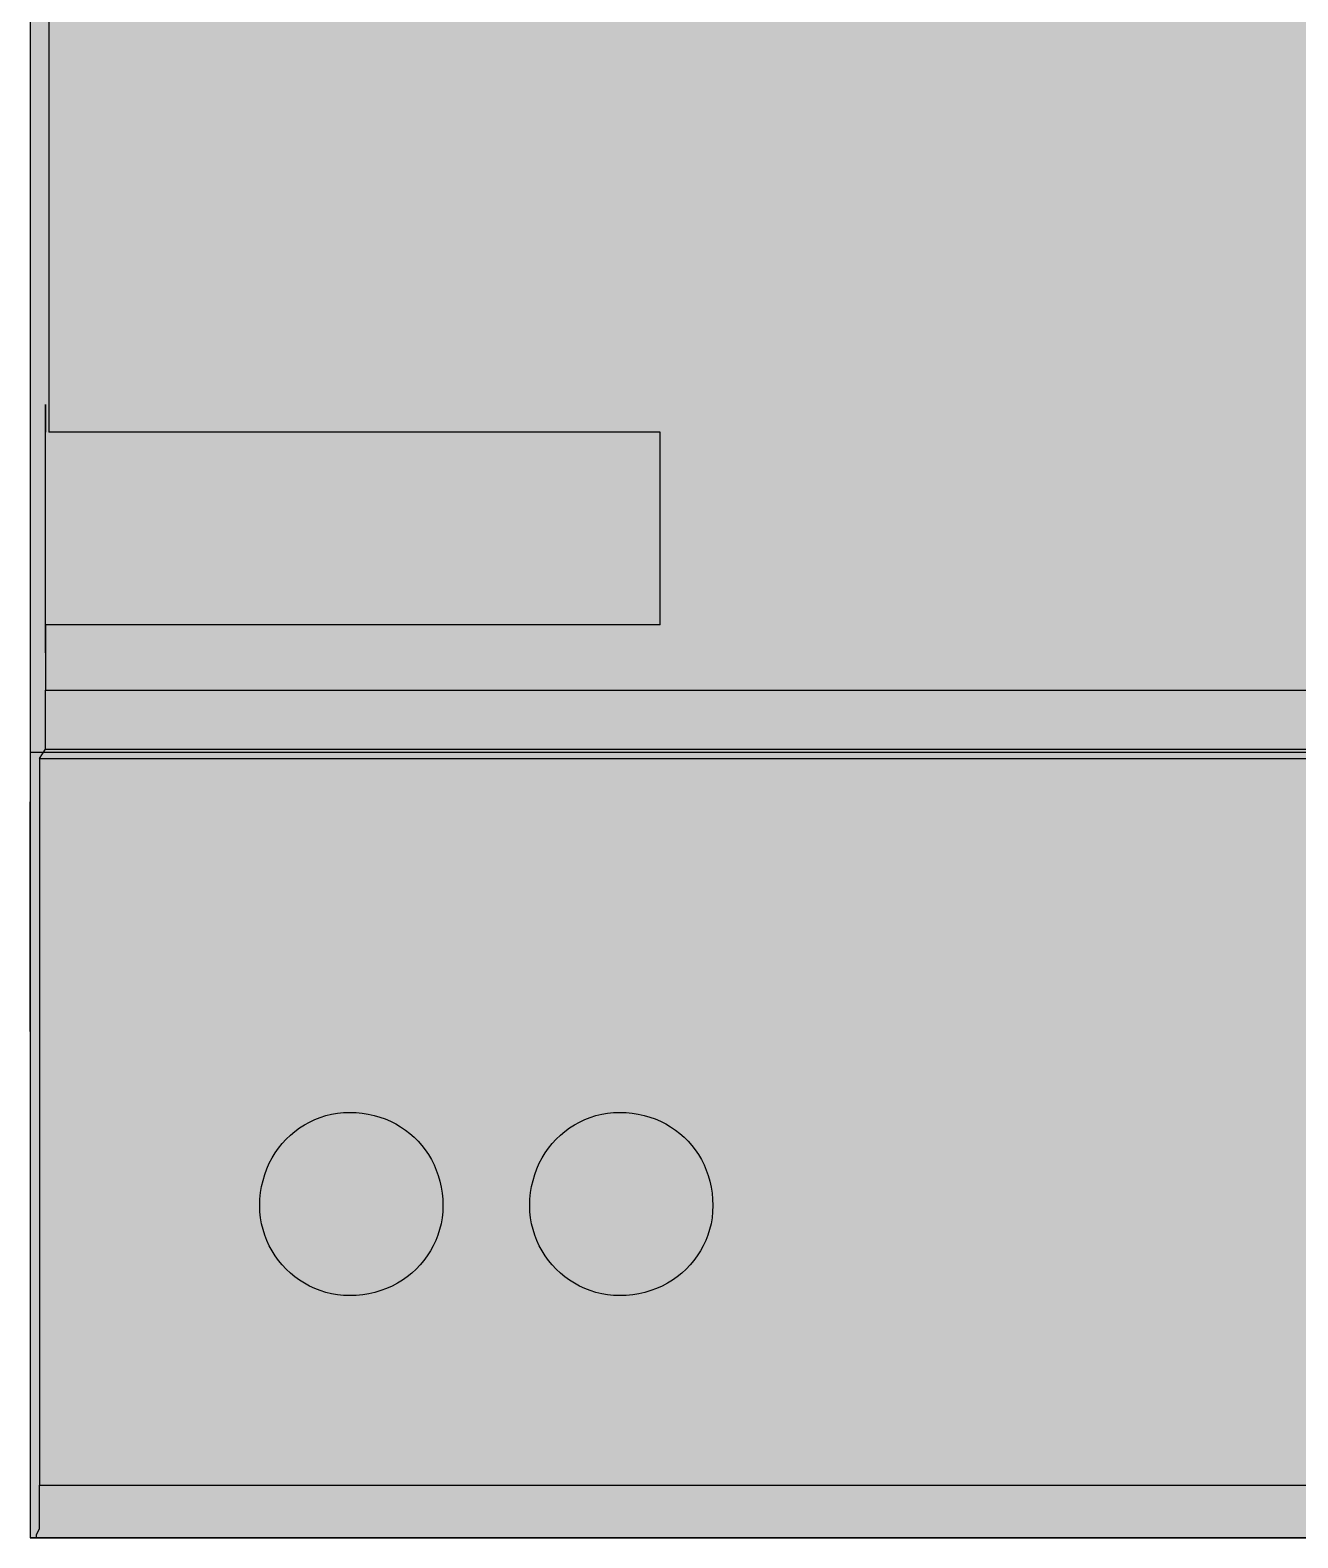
# Model space of a CAD drawing. Header units: millimetres. Extents: x 0 to 966, y -664 to 90.
# Drawn here: x 250 to 286, y -130 to -87.2 of the extents above; entities that cross this region are included whole.
import ezdxf

# ---------------------------------------------------------------- set-up
doc = ezdxf.new("R2010")
doc.units = ezdxf.units.MM
for name, color, linetype in [('HDL_BODY', 7, 'Continuous'), ('HDL_COLOUR', 7, 'Continuous'), ('HDL_DETAIL', 7, 'Continuous'), ('HDL_PRINT', 7, 'Continuous')]:
    doc.layers.add(name, color=color, linetype=linetype)

# ---------------------------------------------------------------- blocks, each defined once
blk = doc.blocks.new('M_R4.16.1_FRONT')
at = {"layer": 'HDL_BODY', "true_color": 0x202126}
blk.add_hatch(color=250, dxfattribs=at).paths.add_polyline_path([(0, 0), (72, 0), (72, 90), (0, 90)])
at = {"layer": 'HDL_BODY', "true_color": 0x2a2a30}
blk.add_hatch(color=250, dxfattribs=at).paths.add_polyline_path([(0.4, 20.52), (71.6, 20.52), (71.6, 68.31), (0.4, 68.31)])
at = {"layer": 'HDL_BODY', "true_color": 0x23242a}
blk.add_hatch(color=250, dxfattribs=at).paths.add_polyline_path([(0.4, 0.5), (71.6, 0.5), (71.6, 19.8), (0.4, 19.8)])
at = {"layer": 'HDL_COLOUR', "true_color": 0x757a83}
blk.add_hatch(color=8, dxfattribs=at).paths.add_polyline_path([(0.44, 25.916), (17.89, 25.916), (17.89, 31.382), (0.44, 31.382)])
at = {"layer": 'HDL_COLOUR', "true_color": 0x18191d}
for points in [[(11.721, 9.432), (11.715, 9.257), (11.697, 9.086), (11.669, 8.917), (11.629, 8.753), (11.579, 8.593), (11.518, 8.438), (11.448, 8.288), (11.368, 8.143), (11.279, 8.004), (11.182, 7.871), (11.075, 7.745), (10.961, 7.625), (10.838, 7.513), (10.709, 7.409), (10.572, 7.313), (10.428, 7.225), (10.278, 7.147), (10.122, 7.077), (9.96, 7.017), (9.793, 6.968), (9.621, 6.928), (9.444, 6.899), (9.262, 6.882), (9.077, 6.876), (8.902, 6.882), (8.73, 6.899), (8.562, 6.928), (8.398, 6.968), (8.238, 7.017), (8.083, 7.077), (7.932, 7.147), (7.788, 7.225), (7.649, 7.313), (7.516, 7.409), (7.39, 7.513), (7.27, 7.625), (7.158, 7.745), (7.054, 7.871), (6.958, 8.004), (6.87, 8.143), (6.792, 8.288), (6.722, 8.438), (6.662, 8.593), (6.613, 8.753), (6.573, 8.917), (6.545, 9.086), (6.527, 9.257), (6.521, 9.432), (6.527, 9.618), (6.545, 9.799), (6.573, 9.976), (6.613, 10.148), (6.662, 10.316), (6.722, 10.478), (6.792, 10.634), (6.87, 10.784), (6.958, 10.927), (7.054, 11.064), (7.158, 11.194), (7.27, 11.316), (7.39, 11.431), (7.516, 11.537), (7.649, 11.635), (7.788, 11.724), (7.932, 11.804), (8.083, 11.874), (8.238, 11.935), (8.398, 11.985), (8.562, 12.025), (8.73, 12.053), (8.902, 12.071), (9.077, 12.077), (9.255, 12.071), (9.429, 12.055), (9.6, 12.029), (9.766, 11.992), (9.927, 11.946), (10.084, 11.89), (10.235, 11.825), (10.381, 11.751), (10.521, 11.668), (10.655, 11.577), (10.782, 11.479), (10.903, 11.372), (11.017, 11.259), (11.123, 11.138), (11.222, 11.01), (11.312, 10.877), (11.395, 10.736), (11.469, 10.591), (11.534, 10.439), (11.59, 10.283), (11.636, 10.121), (11.673, 9.955), (11.699, 9.785), (11.715, 9.61), (11.721, 9.432)], [(19.388, 9.432), (19.382, 9.257), (19.364, 9.086), (19.336, 8.917), (19.296, 8.753), (19.246, 8.593), (19.185, 8.438), (19.115, 8.288), (19.035, 8.143), (18.946, 8.004), (18.849, 7.871), (18.742, 7.745), (18.628, 7.625), (18.506, 7.513), (18.376, 7.409), (18.239, 7.313), (18.095, 7.225), (17.945, 7.147), (17.789, 7.077), (17.627, 7.017), (17.46, 6.968), (17.288, 6.928), (17.111, 6.899), (16.93, 6.882), (16.744, 6.876), (16.569, 6.882), (16.398, 6.899), (16.23, 6.928), (16.065, 6.968), (15.905, 7.017), (15.75, 7.077), (15.6, 7.147), (15.455, 7.225), (15.316, 7.313), (15.183, 7.409), (15.057, 7.513), (14.938, 7.625), (14.826, 7.745), (14.721, 7.871), (14.625, 8.004), (14.538, 8.143), (14.459, 8.288), (14.389, 8.438), (14.33, 8.593), (14.28, 8.753), (14.24, 8.917), (14.212, 9.086), (14.194, 9.257), (14.188, 9.432), (14.194, 9.618), (14.212, 9.799), (14.24, 9.976), (14.28, 10.148), (14.33, 10.316), (14.389, 10.478), (14.459, 10.634), (14.538, 10.784), (14.625, 10.927), (14.721, 11.064), (14.826, 11.194), (14.938, 11.316), (15.057, 11.431), (15.183, 11.537), (15.316, 11.635), (15.455, 11.724), (15.6, 11.804), (15.75, 11.874), (15.905, 11.935), (16.065, 11.985), (16.23, 12.025), (16.398, 12.053), (16.569, 12.071), (16.744, 12.077), (16.922, 12.071), (17.097, 12.055), (17.267, 12.029), (17.433, 11.992), (17.594, 11.946), (17.751, 11.89), (17.902, 11.825), (18.048, 11.751), (18.188, 11.668), (18.322, 11.577), (18.449, 11.479), (18.57, 11.372), (18.684, 11.259), (18.79, 11.138), (18.889, 11.01), (18.979, 10.877), (19.062, 10.736), (19.136, 10.591), (19.201, 10.439), (19.257, 10.283), (19.303, 10.121), (19.34, 9.955), (19.366, 9.785), (19.382, 9.61), (19.388, 9.432)]]:
    blk.add_hatch(color=250, dxfattribs=at).paths.add_polyline_path(points)
at = {"layer": 'HDL_PRINT', "true_color": 0xdee1e9}
for points in [[(9.958, 40.108), (11.192, 42.312), (12.426, 40.108), (9.958, 40.108)], [(26.438, 40.108), (27.672, 42.312), (28.906, 40.108), (26.438, 40.108)]]:
    blk.add_hatch(color=254, dxfattribs=at).paths.add_polyline_path(points)
h = blk.add_hatch(color=254, dxfattribs=at)
h.paths.add_polyline_path([(9.782, 36.053), (10.928, 39.048), (11.368, 39.048), (12.602, 36.053), (12.161, 36.053), (11.809, 36.933), (10.575, 36.933), (10.223, 36.053), (9.782, 36.053)])
h.paths.add_polyline_path([(10.663, 37.287), (11.721, 37.287), (11.368, 38.082), (11.342, 38.158), (11.316, 38.229), (11.291, 38.297), (11.268, 38.361), (11.247, 38.422), (11.229, 38.48), (11.213, 38.536), (11.202, 38.591), (11.195, 38.645), (11.192, 38.697), (11.166, 38.639), (11.144, 38.58), (11.127, 38.521), (11.111, 38.462), (11.097, 38.403), (11.081, 38.344), (11.063, 38.285), (11.042, 38.226), (11.016, 38.168), (10.663, 37.287)])
h = blk.add_hatch(color=254, dxfattribs=at)
h.paths.add_polyline_path([(26.526, 36.053), (26.526, 39.048), (27.672, 39.048), (27.757, 39.048), (27.835, 39.047), (27.907, 39.045), (27.972, 39.041), (28.031, 39.034), (28.083, 39.023), (28.129, 39.008), (28.168, 38.988), (28.201, 38.962), (28.263, 38.929), (28.318, 38.896), (28.367, 38.863), (28.41, 38.83), (28.45, 38.797), (28.486, 38.764), (28.52, 38.731), (28.553, 38.697), (28.586, 38.635), (28.618, 38.579), (28.648, 38.527), (28.675, 38.477), (28.697, 38.427), (28.714, 38.375), (28.726, 38.319), (28.73, 38.257), (28.726, 38.22), (28.714, 38.177), (28.697, 38.129), (28.675, 38.08), (28.648, 38.031), (28.618, 37.983), (28.586, 37.94), (28.553, 37.903), (28.546, 37.871), (28.524, 37.838), (28.493, 37.805), (28.454, 37.772), (28.411, 37.739), (28.367, 37.705), (28.326, 37.672), (28.289, 37.638), (28.345, 37.609), (28.395, 37.58), (28.442, 37.551), (28.487, 37.522), (28.531, 37.493), (28.576, 37.464), (28.623, 37.434), (28.674, 37.405), (28.73, 37.377), (28.759, 37.314), (28.781, 37.257), (28.796, 37.205), (28.807, 37.155), (28.813, 37.105), (28.816, 37.053), (28.817, 36.996), (28.818, 36.933), (28.817, 36.868), (28.816, 36.803), (28.813, 36.74), (28.807, 36.681), (28.796, 36.625), (28.781, 36.575), (28.759, 36.53), (28.73, 36.493), (28.724, 36.456), (28.71, 36.418), (28.688, 36.381), (28.66, 36.343), (28.627, 36.305), (28.591, 36.266), (28.553, 36.228), (28.516, 36.199), (28.473, 36.177), (28.426, 36.158), (28.377, 36.142), (28.328, 36.125), (28.281, 36.106), (28.238, 36.082), (28.201, 36.053), (28.145, 36.053), (28.093, 36.053), (28.044, 36.053), (27.995, 36.053), (27.943, 36.053), (27.887, 36.053), (27.825, 36.053), (27.754, 36.053), (27.672, 36.053), (26.526, 36.053)])
h.paths.add_polyline_path([(26.967, 37.728), (27.584, 37.728), (27.65, 37.731), (27.715, 37.741), (27.778, 37.756), (27.837, 37.772), (27.893, 37.789), (27.943, 37.803), (27.987, 37.813), (28.024, 37.817), (28.062, 37.822), (28.098, 37.836), (28.131, 37.858), (28.159, 37.886), (28.181, 37.918), (28.196, 37.954), (28.201, 37.992), (28.233, 37.998), (28.257, 38.014), (28.272, 38.041), (28.282, 38.079), (28.287, 38.128), (28.289, 38.187), (28.289, 38.257), (28.289, 38.294), (28.287, 38.332), (28.282, 38.369), (28.272, 38.407), (28.257, 38.445), (28.233, 38.484), (28.201, 38.522), (28.194, 38.528), (28.175, 38.544), (28.146, 38.565), (28.109, 38.586), (28.068, 38.602), (28.024, 38.608), (27.987, 38.638), (27.943, 38.66), (27.893, 38.676), (27.837, 38.686), (27.778, 38.693), (27.715, 38.696), (27.65, 38.697), (27.584, 38.697), (26.967, 38.697), (26.967, 37.728)])
h.paths.add_polyline_path([(26.967, 36.407), (27.672, 36.407), (27.753, 36.407), (27.819, 36.407), (27.87, 36.407), (27.907, 36.407), (27.929, 36.407), (27.936, 36.407), (28.002, 36.407), (28.051, 36.409), (28.087, 36.413), (28.115, 36.423), (28.141, 36.438), (28.168, 36.461), (28.201, 36.493), (28.234, 36.498), (28.259, 36.513), (28.279, 36.535), (28.298, 36.563), (28.319, 36.596), (28.344, 36.632), (28.377, 36.668), (28.382, 36.674), (28.395, 36.69), (28.412, 36.717), (28.431, 36.755), (28.448, 36.804), (28.46, 36.863), (28.465, 36.933), (28.46, 36.971), (28.448, 37.01), (28.431, 37.048), (28.412, 37.086), (28.395, 37.123), (28.382, 37.161), (28.377, 37.198), (28.339, 37.231), (28.302, 37.257), (28.264, 37.278), (28.226, 37.297), (28.188, 37.318), (28.15, 37.343), (28.113, 37.377), (28.076, 37.377), (28.031, 37.377), (27.981, 37.377), (27.925, 37.377), (27.866, 37.377), (27.803, 37.377), (27.738, 37.377), (27.672, 37.377), (26.967, 37.377), (26.967, 36.407)])
at = {"layer": 'HDL_DETAIL', "color": 251, "true_color": 0x52555c}
for points in [[(0, 0), (72, 0), (72, 89.999), (0, 89.999), (0, 0)], [(0, 22.302), (72, 22.302), (72, 67.697), (0, 67.697), (0, 22.302)], [(0.44, 32.173), (0.44, 32.173)], [(0.44, 32.173), (0.44, 32.173)], [(0.44, 32.173), (0.44, 32.173)], [(0.44, 32.173), (0.44, 32.173)], [(0.44, 32.173), (0.44, 32.173)], [(0.44, 32.173), (0.44, 32.173)], [(0.44, 32.173), (0.44, 32.173)], [(0.44, 32.173), (0.44, 32.173)], [(0.44, 32.173), (0.44, 32.173)], [(0.44, 32.173), (0.44, 32.173)], [(0.44, 32.173), (0.44, 32.173)], [(0.44, 32.173), (0.44, 32.173)], [(0.44, 32.173), (0.44, 32.173)], [(0.44, 32.173), (0.44, 32.173)], [(0.44, 32.173), (0.44, 32.173)], [(0.44, 32.173), (0.44, 32.173)], [(0.44, 32.173), (0.44, 32.173)], [(0.44, 32.173), (0.44, 32.173)], [(0.44, 32.173), (0.44, 32.173)], [(0.44, 32.173), (0.44, 32.173)], [(0.44, 32.173), (0.44, 32.173)], [(0.44, 32.173), (0.44, 32.173)], [(0.44, 32.173), (0.44, 32.173)], [(0.529, 31.382), (0.529, 31.382)], [(17.89, 31.382), (17.89, 31.382)], [(17.89, 31.382), (17.89, 31.382)], [(0.44, 25.916), (0.44, 25.916)], [(17.89, 25.916), (17.89, 25.916)], [(17.89, 25.916), (17.89, 25.916)], [(0, 25.034), (0, 25.034)], [(0, 25.034), (0, 25.034)], [(0, 25.034), (0, 25.034)], [(0, 25.034), (0, 25.034)], [(0, 25.034), (0, 25.034)], [(0, 25.034), (0, 25.034)], [(0, 25.034), (0, 25.034)], [(0, 25.034), (0, 25.034)], [(0, 25.034), (0, 25.034)], [(0, 25.034), (0, 25.034)], [(0, 25.034), (0, 25.034)], [(0, 25.034), (0, 25.034)], [(0, 25.034), (0, 25.034)], [(0, 25.034), (0, 25.034)], [(0, 25.034), (0, 25.034)], [(0, 25.034), (0, 25.034)], [(0, 25.034), (0, 25.034)], [(0, 25.034), (0, 25.034)], [(0, 25.034), (0, 25.034)], [(0, 25.034), (0, 25.034)], [(0, 25.034), (0, 25.034)], [(0, 25.034), (0, 25.034)], [(0, 25.034), (0, 25.034)], [(0, 25.034), (0, 25.034)], [(0.44, 25.123), (0.44, 25.123)], [(0.44, 25.123), (0.44, 25.123)], [(0.44, 25.123), (0.44, 25.123)], [(0.44, 25.123), (0.44, 25.123)], [(0.44, 25.123), (0.44, 25.123)], [(0.44, 25.123), (0.44, 25.123)], [(0.44, 25.123), (0.44, 25.123)], [(0.44, 25.123), (0.44, 25.123)], [(0.44, 25.123), (0.44, 25.123)], [(0.44, 25.123), (0.44, 25.123)], [(0.44, 25.123), (0.44, 25.123)], [(0.44, 25.123), (0.44, 25.123)], [(0.44, 25.123), (0.44, 25.123)], [(0.44, 25.123), (0.44, 25.123)], [(0.44, 25.123), (0.44, 25.123)], [(0.44, 25.123), (0.44, 25.123)], [(0.44, 25.123), (0.44, 25.123)], [(0.44, 25.123), (0.44, 25.123)], [(0.44, 25.123), (0.44, 25.123)], [(0.44, 25.123), (0.44, 25.123)], [(0.44, 25.123), (0.44, 25.123)], [(0.44, 25.123), (0.44, 25.123)], [(0.44, 25.123), (0.44, 25.123)], [(0.44, 24.065), (0.44, 24.065)], [(0, 23.183), (0, 23.183)], [(0.44, 22.39), (0.44, 22.39)], [(0.44, 22.39), (0.44, 22.39)], [(0.264, 22.126), (0.264, 22.126)], [(0.264, 22.126), (0.264, 22.126)], [(0.264, 22.126), (0.264, 22.126)], [(0, 20.892), (0, 20.892)], [(0, 20.892), (0, 20.892)], [(0, 20.892), (0, 20.892)], [(0, 20.892), (0, 20.892)], [(0, 20.892), (0, 20.892)], [(0, 20.892), (0, 20.892)], [(0, 20.892), (0, 20.892)], [(0, 20.892), (0, 20.892)], [(0, 20.892), (0, 20.892)], [(0, 20.892), (0, 20.892)], [(0, 20.892), (0, 20.892)], [(0, 20.892), (0, 20.892)], [(0, 20.892), (0, 20.892)], [(0, 20.892), (0, 20.892)], [(0, 20.892), (0, 20.892)], [(0, 20.892), (0, 20.892)], [(0, 20.892), (0, 20.892)], [(0, 20.892), (0, 20.892)], [(0, 20.892), (0, 20.892)], [(0, 20.892), (0, 20.892)], [(0, 20.892), (0, 20.892)], [(0, 20.892), (0, 20.892)], [(0, 20.892), (0, 20.892)], [(0, 20.892), (0, 20.892)], [(0, 20.892), (0, 20.892)], [(0, 20.627), (0, 20.627)], [(0, 20.627), (0, 20.627)], [(0, 20.627), (0, 20.627)], [(0, 20.627), (0, 20.627)], [(0, 20.627), (0, 20.627)], [(0, 20.627), (0, 20.627)], [(0, 20.627), (0, 20.627)], [(0, 20.627), (0, 20.627)], [(0, 20.627), (0, 20.627)], [(0, 20.627), (0, 20.627)], [(0, 20.627), (0, 20.627)], [(0, 20.627), (0, 20.627)], [(0, 20.627), (0, 20.627)], [(0, 20.627), (0, 20.627)], [(0, 20.627), (0, 20.627)], [(0, 20.627), (0, 20.627)], [(0, 20.627), (0, 20.627)], [(0, 20.627), (0, 20.627)], [(0, 20.627), (0, 20.627)], [(0, 20.627), (0, 20.627)], [(0, 20.627), (0, 20.627)], [(0, 20.627), (0, 20.627)], [(0, 20.627), (0, 20.627)], [(0, 20.627), (0, 20.627)], [(0, 20.627), (0, 20.627)], [(0, 14.633), (0, 14.633)], [(0, 14.633), (0, 14.633)], [(0, 14.633), (0, 14.633)], [(0, 14.633), (0, 14.633)], [(0, 14.633), (0, 14.633)], [(0, 14.633), (0, 14.633)], [(0, 14.633), (0, 14.633)], [(0, 14.633), (0, 14.633)], [(0, 14.633), (0, 14.633)], [(0, 14.633), (0, 14.633)], [(0, 14.633), (0, 14.633)], [(0, 14.633), (0, 14.633)], [(0, 14.633), (0, 14.633)], [(0, 14.633), (0, 14.633)], [(0, 14.633), (0, 14.633)], [(0, 14.633), (0, 14.633)], [(0, 14.633), (0, 14.633)], [(0, 14.633), (0, 14.633)], [(0, 14.633), (0, 14.633)], [(0, 14.633), (0, 14.633)], [(0, 14.633), (0, 14.633)], [(0, 14.633), (0, 14.633)], [(0, 14.633), (0, 14.633)], [(0, 14.633), (0, 14.633)], [(0, 14.633), (0, 14.633)], [(0, 14.369), (0, 14.369)], [(0, 14.369), (0, 14.369)], [(0, 14.369), (0, 14.369)], [(0, 14.369), (0, 14.369)], [(0, 14.369), (0, 14.369)], [(0, 14.369), (0, 14.369)], [(0, 14.369), (0, 14.369)], [(0, 14.369), (0, 14.369)], [(0, 14.369), (0, 14.369)], [(0, 14.369), (0, 14.369)], [(0, 14.369), (0, 14.369)], [(0, 14.369), (0, 14.369)], [(0, 14.369), (0, 14.369)], [(0, 14.369), (0, 14.369)], [(0, 14.369), (0, 14.369)], [(0, 14.369), (0, 14.369)], [(0, 14.369), (0, 14.369)], [(0, 14.369), (0, 14.369)], [(0, 14.369), (0, 14.369)], [(0, 14.369), (0, 14.369)], [(0, 14.369), (0, 14.369)], [(0, 14.369), (0, 14.369)], [(0, 14.369), (0, 14.369)], [(0, 14.369), (0, 14.369)], [(0, 14.369), (0, 14.369)], [(0, 12.165), (0, 12.165)], [(11.721, 9.432), (11.715, 9.257), (11.697, 9.086), (11.669, 8.917), (11.629, 8.753), (11.579, 8.593), (11.518, 8.438), (11.448, 8.288), (11.368, 8.143), (11.279, 8.004), (11.182, 7.871), (11.075, 7.745), (10.961, 7.625), (10.838, 7.513), (10.709, 7.409), (10.572, 7.313), (10.428, 7.225), (10.278, 7.147), (10.122, 7.077), (9.96, 7.017), (9.793, 6.968), (9.621, 6.928), (9.444, 6.899), (9.262, 6.882), (9.077, 6.876), (8.902, 6.882), (8.73, 6.899), (8.562, 6.928), (8.398, 6.968), (8.238, 7.017), (8.083, 7.077), (7.932, 7.147), (7.788, 7.225), (7.649, 7.313), (7.516, 7.409), (7.39, 7.513), (7.27, 7.625), (7.158, 7.745), (7.054, 7.871), (6.958, 8.004), (6.87, 8.143), (6.792, 8.288), (6.722, 8.438), (6.662, 8.593), (6.613, 8.753), (6.573, 8.917), (6.545, 9.086), (6.527, 9.257), (6.521, 9.432), (6.527, 9.618), (6.545, 9.799), (6.573, 9.976), (6.613, 10.148), (6.662, 10.316), (6.722, 10.478), (6.792, 10.634), (6.87, 10.784), (6.958, 10.927), (7.054, 11.064), (7.158, 11.194), (7.27, 11.316), (7.39, 11.431), (7.516, 11.537), (7.649, 11.635), (7.788, 11.724), (7.932, 11.804), (8.083, 11.874), (8.238, 11.935), (8.398, 11.985), (8.562, 12.025), (8.73, 12.053), (8.902, 12.071), (9.077, 12.077), (9.255, 12.071), (9.429, 12.055), (9.6, 12.029), (9.766, 11.992), (9.927, 11.946), (10.084, 11.89), (10.235, 11.825), (10.381, 11.751), (10.521, 11.668), (10.655, 11.577), (10.782, 11.479), (10.903, 11.372), (11.017, 11.259), (11.123, 11.138), (11.222, 11.01), (11.312, 10.877), (11.395, 10.736), (11.469, 10.591), (11.534, 10.439), (11.59, 10.283), (11.636, 10.121), (11.673, 9.955), (11.699, 9.785), (11.715, 9.61), (11.721, 9.432)], [(19.388, 9.432), (19.382, 9.257), (19.364, 9.086), (19.336, 8.917), (19.296, 8.753), (19.246, 8.593), (19.185, 8.438), (19.115, 8.288), (19.035, 8.143), (18.946, 8.004), (18.849, 7.871), (18.742, 7.745), (18.628, 7.625), (18.506, 7.513), (18.376, 7.409), (18.239, 7.313), (18.095, 7.225), (17.945, 7.147), (17.789, 7.077), (17.627, 7.017), (17.46, 6.968), (17.288, 6.928), (17.111, 6.899), (16.93, 6.882), (16.744, 6.876), (16.569, 6.882), (16.398, 6.899), (16.23, 6.928), (16.065, 6.968), (15.905, 7.017), (15.75, 7.077), (15.6, 7.147), (15.455, 7.225), (15.316, 7.313), (15.183, 7.409), (15.057, 7.513), (14.938, 7.625), (14.826, 7.745), (14.721, 7.871), (14.625, 8.004), (14.538, 8.143), (14.459, 8.288), (14.389, 8.438), (14.33, 8.593), (14.28, 8.753), (14.24, 8.917), (14.212, 9.086), (14.194, 9.257), (14.188, 9.432), (14.194, 9.618), (14.212, 9.799), (14.24, 9.976), (14.28, 10.148), (14.33, 10.316), (14.389, 10.478), (14.459, 10.634), (14.538, 10.784), (14.625, 10.927), (14.721, 11.064), (14.826, 11.194), (14.938, 11.316), (15.057, 11.431), (15.183, 11.537), (15.316, 11.635), (15.455, 11.724), (15.6, 11.804), (15.75, 11.874), (15.905, 11.935), (16.065, 11.985), (16.23, 12.025), (16.398, 12.053), (16.569, 12.071), (16.744, 12.077), (16.922, 12.071), (17.097, 12.055), (17.267, 12.029), (17.433, 11.992), (17.594, 11.946), (17.751, 11.89), (17.902, 11.825), (18.048, 11.751), (18.188, 11.668), (18.322, 11.577), (18.449, 11.479), (18.57, 11.372), (18.684, 11.259), (18.79, 11.138), (18.889, 11.01), (18.979, 10.877), (19.062, 10.736), (19.136, 10.591), (19.201, 10.439), (19.257, 10.283), (19.303, 10.121), (19.34, 9.955), (19.366, 9.785), (19.382, 9.61), (19.388, 9.432)], [(0, 10.226), (0, 10.226)], [(0, 10.226), (0, 10.226)], [(0, 10.226), (0, 10.226)], [(0, 10.226), (0, 10.226)], [(0, 10.226), (0, 10.226)], [(0, 10.226), (0, 10.226)], [(0, 10.226), (0, 10.226)], [(0, 10.226), (0, 10.226)], [(0, 10.226), (0, 10.226)], [(0, 10.226), (0, 10.226)], [(0, 10.226), (0, 10.226)], [(0, 10.226), (0, 10.226)], [(0, 10.226), (0, 10.226)], [(0, 10.226), (0, 10.226)], [(0, 10.226), (0, 10.226)], [(0, 10.226), (0, 10.226)], [(0, 10.226), (0, 10.226)], [(0, 10.226), (0, 10.226)], [(0, 10.226), (0, 10.226)], [(0, 10.226), (0, 10.226)], [(0, 10.226), (0, 10.226)], [(0, 10.226), (0, 10.226)], [(0, 10.226), (0, 10.226)], [(0, 10.226), (0, 10.226)], [(0.264, 1.499), (0.264, 1.499)], [(0.264, 1.499), (0.264, 1.499)], [(0, 0), (0, 0)], [(0, 0), (0, 0)], [(0, 0), (0, 0)], [(0.176, 0), (0.176, 0)], [(0.176, 0), (0.176, 0)], [(7.226, 0), (7.226, 0)], [(7.226, 0), (7.226, 0)], [(7.226, 0), (7.226, 0)], [(7.226, 0), (7.226, 0)], [(7.226, 0), (7.226, 0)], [(7.226, 0), (7.226, 0)], [(7.226, 0), (7.226, 0)], [(7.226, 0), (7.226, 0)], [(7.226, 0), (7.226, 0)], [(7.226, 0), (7.226, 0)], [(7.226, 0), (7.226, 0)], [(7.226, 0), (7.226, 0)], [(7.226, 0), (7.226, 0)], [(7.226, 0), (7.226, 0)], [(7.226, 0), (7.226, 0)], [(7.226, 0), (7.226, 0)], [(7.226, 0), (7.226, 0)], [(7.226, 0), (7.226, 0)], [(7.226, 0), (7.226, 0)], [(7.226, 0), (7.226, 0)], [(7.226, 0), (7.226, 0)], [(7.226, 0), (7.226, 0)], [(7.226, 0), (7.226, 0)], [(14.805, 0), (14.805, 0)], [(14.805, 0), (14.805, 0)], [(14.805, 0), (14.805, 0)], [(14.805, 0), (14.805, 0)], [(14.805, 0), (14.805, 0)], [(14.805, 0), (14.805, 0)], [(14.805, 0), (14.805, 0)], [(14.805, 0), (14.805, 0)], [(14.805, 0), (14.805, 0)], [(14.805, 0), (14.805, 0)], [(14.805, 0), (14.805, 0)], [(14.805, 0), (14.805, 0)], [(14.805, 0), (14.805, 0)], [(14.805, 0), (14.805, 0)], [(14.805, 0), (14.805, 0)], [(14.805, 0), (14.805, 0)], [(14.805, 0), (14.805, 0)], [(14.805, 0), (14.805, 0)], [(14.805, 0), (14.805, 0)], [(14.805, 0), (14.805, 0)], [(14.805, 0), (14.805, 0)], [(14.805, 0), (14.805, 0)], [(14.805, 0), (14.805, 0)], [(22.384, 0), (22.384, 0)], [(22.384, 0), (22.384, 0)], [(22.384, 0), (22.384, 0)], [(22.384, 0), (22.384, 0)], [(22.384, 0), (22.384, 0)], [(22.384, 0), (22.384, 0)], [(22.384, 0), (22.384, 0)], [(22.384, 0), (22.384, 0)], [(22.384, 0), (22.384, 0)], [(22.384, 0), (22.384, 0)], [(22.384, 0), (22.384, 0)], [(22.384, 0), (22.384, 0)], [(22.384, 0), (22.384, 0)], [(22.384, 0), (22.384, 0)], [(22.384, 0), (22.384, 0)], [(22.384, 0), (22.384, 0)], [(22.384, 0), (22.384, 0)], [(22.384, 0), (22.384, 0)], [(22.384, 0), (22.384, 0)], [(22.384, 0), (22.384, 0)], [(22.384, 0), (22.384, 0)], [(22.384, 0), (22.384, 0)], [(22.384, 0), (22.384, 0)], [(30.052, 0), (30.052, 0)], [(30.052, 0), (30.052, 0)], [(30.052, 0), (30.052, 0)], [(30.052, 0), (30.052, 0)], [(30.052, 0), (30.052, 0)], [(30.052, 0), (30.052, 0)], [(30.052, 0), (30.052, 0)], [(30.052, 0), (30.052, 0)], [(30.052, 0), (30.052, 0)], [(30.052, 0), (30.052, 0)], [(30.052, 0), (30.052, 0)], [(30.052, 0), (30.052, 0)], [(30.052, 0), (30.052, 0)], [(30.052, 0), (30.052, 0)], [(30.052, 0), (30.052, 0)], [(30.052, 0), (30.052, 0)], [(30.052, 0), (30.052, 0)], [(30.052, 0), (30.052, 0)], [(30.052, 0), (30.052, 0)], [(30.052, 0), (30.052, 0)], [(30.052, 0), (30.052, 0)], [(30.052, 0), (30.052, 0)], [(30.052, 0), (30.052, 0)]]:
    blk.add_lwpolyline(points, close=True, dxfattribs=at)
for points in [[(0.44, 65.582), (0.529, 54.212), (0.529, 42.752), (0.529, 31.382)], [(0, 64.261), (0, 25.034)], [(0, 64.261), (0, 25.034)], [(0, 64.261), (0, 25.034)], [(0, 64.261), (0, 25.034)], [(0, 64.261), (0, 25.034)], [(0, 64.261), (0, 25.034)], [(0, 64.261), (0, 25.034)], [(0, 64.261), (0, 25.034)], [(0, 64.261), (0, 25.034)], [(0, 64.261), (0, 25.034)], [(0, 64.261), (0, 25.034)], [(0, 64.261), (0, 25.034)], [(0, 64.261), (0, 25.034)], [(0, 64.261), (0, 25.034)], [(0, 64.261), (0, 25.034)], [(0, 64.261), (0, 25.034)], [(0, 64.261), (0, 25.034)], [(0, 64.261), (0, 25.034)], [(0, 64.261), (0, 25.034)], [(0, 64.261), (0, 25.034)], [(0, 64.261), (0, 25.034)], [(0.44, 32.173), (0.44, 31.909), (0.44, 31.647)], [(0.44, 31.382), (0.44, 32.173)], [(0.44, 31.647), (0.44, 31.557), (0.44, 31.468), (0.44, 31.382)], [(0.44, 25.916), (0.44, 27.503), (0.44, 29.793), (0.44, 31.382)], [(17.89, 31.382), (0.529, 31.382)], [(17.89, 31.382), (0.529, 31.382)], [(17.89, 31.382), (0.529, 31.382)], [(17.89, 31.382), (0.529, 31.382)], [(17.89, 31.382), (0.529, 31.382)], [(17.89, 31.382), (0.529, 31.382)], [(17.89, 31.382), (0.529, 31.382)], [(17.89, 31.382), (0.529, 31.382)], [(17.89, 31.382), (0.529, 31.382)], [(17.89, 31.382), (0.529, 31.382)], [(17.89, 31.382), (0.529, 31.382)], [(17.89, 31.382), (0.529, 31.382)], [(17.89, 31.382), (0.529, 31.382)], [(17.89, 31.382), (0.529, 31.382)], [(17.89, 31.382), (0.529, 31.382)], [(17.89, 31.382), (0.529, 31.382)], [(17.89, 31.382), (0.529, 31.382)], [(17.89, 31.382), (0.529, 31.382)], [(17.89, 31.382), (0.529, 31.382)], [(17.89, 31.382), (0.529, 31.382)], [(17.89, 31.382), (0.529, 31.382)], [(17.89, 25.916), (17.89, 31.382)], [(17.89, 25.916), (17.89, 31.382)], [(17.89, 25.916), (17.89, 31.382)], [(17.89, 25.916), (17.89, 31.382)], [(17.89, 25.916), (17.89, 31.382)], [(17.89, 25.916), (17.89, 31.382)], [(17.89, 25.916), (17.89, 31.382)], [(17.89, 25.916), (17.89, 31.382)], [(17.89, 25.916), (17.89, 31.382)], [(17.89, 25.916), (17.89, 31.382)], [(17.89, 25.916), (17.89, 31.382)], [(17.89, 25.916), (17.89, 31.382)], [(17.89, 25.916), (17.89, 31.382)], [(17.89, 25.916), (17.89, 31.382)], [(17.89, 25.916), (17.89, 31.382)], [(17.89, 25.916), (17.89, 31.382)], [(17.89, 25.916), (17.89, 31.382)], [(17.89, 25.916), (17.89, 31.382)], [(17.89, 25.916), (17.89, 31.382)], [(17.89, 25.916), (17.89, 31.382)], [(17.89, 25.916), (17.89, 31.382)], [(17.89, 25.916), (0.44, 25.916)], [(17.89, 25.916), (0.44, 25.916)], [(17.89, 25.916), (0.44, 25.916)], [(17.89, 25.916), (0.44, 25.916)], [(17.89, 25.916), (0.44, 25.916)], [(17.89, 25.916), (0.44, 25.916)], [(17.89, 25.916), (0.44, 25.916)], [(17.89, 25.916), (0.44, 25.916)], [(17.89, 25.916), (0.44, 25.916)], [(17.89, 25.916), (0.44, 25.916)], [(17.89, 25.916), (0.44, 25.916)], [(17.89, 25.916), (0.44, 25.916)], [(17.89, 25.916), (0.44, 25.916)], [(17.89, 25.916), (0.44, 25.916)], [(17.89, 25.916), (0.44, 25.916)], [(17.89, 25.916), (0.44, 25.916)], [(17.89, 25.916), (0.44, 25.916)], [(17.89, 25.916), (0.44, 25.916)], [(17.89, 25.916), (0.44, 25.916)], [(17.89, 25.916), (0.44, 25.916)], [(17.89, 25.916), (0.44, 25.916)], [(0.44, 25.916), (0.44, 25.916), (0.44, 25.828), (0.44, 25.74), (0.44, 25.652)], [(0.44, 25.123), (0.44, 25.916)], [(0.44, 25.916), (0.44, 25.299), (0.44, 24.682), (0.44, 24.065)], [(0.44, 25.652), (0.44, 25.475), (0.44, 25.299), (0.44, 25.123)], [(0, 25.034), (0, 24.946), (0, 24.77), (0, 24.506), (0, 24.065), (0, 23.624), (0, 23.183)], [(0.44, 24.065), (71.208, 24.065)], [(0.44, 24.065), (71.208, 24.065)], [(0.44, 24.065), (71.208, 24.065)], [(0.44, 24.065), (71.208, 24.065)], [(0.44, 24.065), (71.208, 24.065)], [(0.44, 24.065), (71.208, 24.065)], [(0.44, 24.065), (71.208, 24.065)], [(0.44, 24.065), (71.208, 24.065)], [(0.44, 24.065), (71.208, 24.065)], [(0.44, 24.065), (71.208, 24.065)], [(0.44, 24.065), (71.208, 24.065)], [(0.44, 24.065), (71.208, 24.065)], [(0.44, 24.065), (71.208, 24.065)], [(0.44, 24.065), (71.208, 24.065)], [(0.44, 24.065), (71.208, 24.065)], [(0.44, 24.065), (71.208, 24.065)], [(0.44, 24.065), (71.208, 24.065)], [(0.44, 24.065), (71.208, 24.065)], [(0.44, 24.065), (71.208, 24.065)], [(0.44, 24.065), (71.208, 24.065)], [(0.44, 24.065), (71.208, 24.065)], [(0.44, 22.39), (0.44, 22.478), (0.44, 22.655), (0.44, 23.095), (0.44, 23.536), (0.44, 24.065)], [(0, 23.183), (0, 20.892)], [(0, 23.183), (0, 20.892)], [(0, 23.183), (0, 20.892)], [(0, 23.183), (0, 20.892)], [(0, 23.183), (0, 20.892)], [(0, 23.183), (0, 20.892)], [(0, 23.183), (0, 20.892)], [(0, 23.183), (0, 20.892)], [(0, 23.183), (0, 20.892)], [(0, 23.183), (0, 20.892)], [(0, 23.183), (0, 20.892)], [(0, 23.183), (0, 20.892)], [(0, 23.183), (0, 20.892)], [(0, 23.183), (0, 20.892)], [(0, 23.183), (0, 20.892)], [(0, 23.183), (0, 20.892)], [(0, 23.183), (0, 20.892)], [(0, 23.183), (0, 20.892)], [(0, 23.183), (0, 20.892)], [(0, 23.183), (0, 20.892)], [(0, 23.183), (0, 20.892)], [(0.264, 22.126), (0.44, 22.39)], [(0.264, 22.126), (0.44, 22.39)], [(0.264, 22.126), (0.44, 22.39)], [(0.264, 22.126), (0.44, 22.39)], [(0.264, 22.126), (0.44, 22.39)], [(0.264, 22.126), (0.44, 22.39)], [(0.264, 22.126), (0.44, 22.39)], [(0.264, 22.126), (0.44, 22.39)], [(0.264, 22.126), (0.44, 22.39)], [(0.264, 22.126), (0.44, 22.39)], [(0.264, 22.126), (0.44, 22.39)], [(0.264, 22.126), (0.44, 22.39)], [(0.264, 22.126), (0.44, 22.39)], [(0.264, 22.126), (0.44, 22.39)], [(0.264, 22.126), (0.44, 22.39)], [(0.264, 22.126), (0.44, 22.39)], [(0.264, 22.126), (0.44, 22.39)], [(0.264, 22.126), (0.44, 22.39)], [(0.264, 22.126), (0.44, 22.39)], [(0.264, 22.126), (0.44, 22.39)], [(0.264, 22.126), (0.44, 22.39)], [(0.44, 22.39), (71.208, 22.39)], [(0.44, 22.39), (71.208, 22.39)], [(0.44, 22.39), (71.208, 22.39)], [(0.44, 22.39), (71.208, 22.39)], [(0.44, 22.39), (71.208, 22.39)], [(0.44, 22.39), (71.208, 22.39)], [(0.44, 22.39), (71.208, 22.39)], [(0.44, 22.39), (71.208, 22.39)], [(0.44, 22.39), (71.208, 22.39)], [(0.44, 22.39), (71.208, 22.39)], [(0.44, 22.39), (71.208, 22.39)], [(0.44, 22.39), (71.208, 22.39)], [(0.44, 22.39), (71.208, 22.39)], [(0.44, 22.39), (71.208, 22.39)], [(0.44, 22.39), (71.208, 22.39)], [(0.44, 22.39), (71.208, 22.39)], [(0.44, 22.39), (71.208, 22.39)], [(0.44, 22.39), (71.208, 22.39)], [(0.44, 22.39), (71.208, 22.39)], [(0.44, 22.39), (71.208, 22.39)], [(0.44, 22.39), (71.208, 22.39)], [(0.264, 22.126), (71.473, 22.126)], [(0.264, 22.126), (71.473, 22.126)], [(0.264, 22.126), (71.473, 22.126)], [(0.264, 22.126), (71.473, 22.126)], [(0.264, 22.126), (71.473, 22.126)], [(0.264, 22.126), (71.473, 22.126)], [(0.264, 22.126), (71.473, 22.126)], [(0.264, 22.126), (71.473, 22.126)], [(0.264, 22.126), (71.473, 22.126)], [(0.264, 22.126), (71.473, 22.126)], [(0.264, 22.126), (71.473, 22.126)], [(0.264, 22.126), (71.473, 22.126)], [(0.264, 22.126), (71.473, 22.126)], [(0.264, 22.126), (71.473, 22.126)], [(0.264, 22.126), (71.473, 22.126)], [(0.264, 22.126), (71.473, 22.126)], [(0.264, 22.126), (71.473, 22.126)], [(0.264, 22.126), (71.473, 22.126)], [(0.264, 22.126), (71.473, 22.126)], [(0.264, 22.126), (71.473, 22.126)], [(0.264, 22.126), (71.473, 22.126)], [(0.264, 22.126), (0.264, 1.499)], [(0.264, 22.126), (0.264, 1.499)], [(0.264, 22.126), (0.264, 1.499)], [(0.264, 22.126), (0.264, 1.499)], [(0.264, 22.126), (0.264, 1.499)], [(0.264, 22.126), (0.264, 1.499)], [(0.264, 22.126), (0.264, 1.499)], [(0.264, 22.126), (0.264, 1.499)], [(0.264, 22.126), (0.264, 1.499)], [(0.264, 22.126), (0.264, 1.499)], [(0.264, 22.126), (0.264, 1.499)], [(0.264, 22.126), (0.264, 1.499)], [(0.264, 22.126), (0.264, 1.499)], [(0.264, 22.126), (0.264, 1.499)], [(0.264, 22.126), (0.264, 1.499)], [(0.264, 22.126), (0.264, 1.499)], [(0.264, 22.126), (0.264, 1.499)], [(0.264, 22.126), (0.264, 1.499)], [(0.264, 22.126), (0.264, 1.499)], [(0.264, 22.126), (0.264, 1.499)], [(0.264, 22.126), (0.264, 1.499)], [(0, 14.369), (0, 20.892)], [(0, 14.369), (0, 20.892)], [(0, 14.369), (0, 20.892)], [(0, 14.369), (0, 20.892)], [(0, 14.369), (0, 20.892)], [(0, 14.369), (0, 20.892)], [(0, 14.369), (0, 20.892)], [(0, 14.369), (0, 20.892)], [(0, 14.369), (0, 20.892)], [(0, 14.369), (0, 20.892)], [(0, 14.369), (0, 20.892)], [(0, 14.369), (0, 20.892)], [(0, 14.369), (0, 20.892)], [(0, 14.369), (0, 20.892)], [(0, 14.369), (0, 20.892)], [(0, 14.369), (0, 20.892)], [(0, 14.369), (0, 20.892)], [(0, 14.369), (0, 20.892)], [(0, 14.369), (0, 20.892)], [(0, 14.369), (0, 20.892)], [(0, 14.369), (0, 20.892)], [(0, 14.633), (0, 20.627)], [(0, 14.633), (0, 20.627)], [(0, 14.633), (0, 20.627)], [(0, 14.633), (0, 20.627)], [(0, 14.633), (0, 20.627)], [(0, 14.633), (0, 20.627)], [(0, 14.633), (0, 20.627)], [(0, 14.633), (0, 20.627)], [(0, 14.633), (0, 20.627)], [(0, 14.633), (0, 20.627)], [(0, 14.633), (0, 20.627)], [(0, 14.633), (0, 20.627)], [(0, 14.633), (0, 20.627)], [(0, 14.633), (0, 20.627)], [(0, 14.633), (0, 20.627)], [(0, 14.633), (0, 20.627)], [(0, 14.633), (0, 20.627)], [(0, 14.633), (0, 20.627)], [(0, 14.633), (0, 20.627)], [(0, 14.633), (0, 20.627)], [(0, 14.633), (0, 20.627)], [(0, 20.627), (0, 14.633)], [(0, 20.627), (0, 14.633)], [(0, 20.627), (0, 14.633)], [(0, 20.627), (0, 14.633)], [(0, 20.627), (0, 14.633)], [(0, 20.627), (0, 14.633)], [(0, 20.627), (0, 14.633)], [(0, 20.627), (0, 14.633)], [(0, 20.627), (0, 14.633)], [(0, 20.627), (0, 14.633)], [(0, 20.627), (0, 14.633)], [(0, 20.627), (0, 14.633)], [(0, 20.627), (0, 14.633)], [(0, 20.627), (0, 14.633)], [(0, 20.627), (0, 14.633)], [(0, 20.627), (0, 14.633)], [(0, 20.627), (0, 14.633)], [(0, 20.627), (0, 14.633)], [(0, 20.627), (0, 14.633)], [(0, 20.627), (0, 14.633)], [(0, 20.627), (0, 14.633)], [(0, 14.369), (0, 12.165)], [(0, 14.369), (0, 12.165)], [(0, 14.369), (0, 12.165)], [(0, 14.369), (0, 12.165)], [(0, 14.369), (0, 12.165)], [(0, 14.369), (0, 12.165)], [(0, 14.369), (0, 12.165)], [(0, 14.369), (0, 12.165)], [(0, 14.369), (0, 12.165)], [(0, 14.369), (0, 12.165)], [(0, 14.369), (0, 12.165)], [(0, 14.369), (0, 12.165)], [(0, 14.369), (0, 12.165)], [(0, 14.369), (0, 12.165)], [(0, 14.369), (0, 12.165)], [(0, 14.369), (0, 12.165)], [(0, 14.369), (0, 12.165)], [(0, 14.369), (0, 12.165)], [(0, 14.369), (0, 12.165)], [(0, 14.369), (0, 12.165)], [(0, 14.369), (0, 12.165)], [(0, 12.165), (0, 11.636), (0, 11.195), (0, 10.843), (0, 10.49), (0, 10.314), (0, 10.226)], [(0, 10.226), (0, 0)], [(0, 10.226), (0, 0)], [(0, 10.226), (0, 0)], [(0, 10.226), (0, 0)], [(0, 10.226), (0, 0)], [(0, 10.226), (0, 0)], [(0, 10.226), (0, 0)], [(0, 10.226), (0, 0)], [(0, 10.226), (0, 0)], [(0, 10.226), (0, 0)], [(0, 10.226), (0, 0)], [(0, 10.226), (0, 0)], [(0, 10.226), (0, 0)], [(0, 10.226), (0, 0)], [(0, 10.226), (0, 0)], [(0, 10.226), (0, 0)], [(0, 10.226), (0, 0)], [(0, 10.226), (0, 0)], [(0, 10.226), (0, 0)], [(0, 10.226), (0, 0)], [(0, 10.226), (0, 0)], [(0.176, 0), (0.176, 0.089), (0.264, 0.265), (0.264, 0.618), (0.264, 1.058), (0.264, 1.499)], [(0.264, 1.499), (63.1, 1.499)], [(0.264, 1.499), (63.1, 1.499)], [(0.264, 1.499), (63.1, 1.499)], [(0.264, 1.499), (63.1, 1.499)], [(0.264, 1.499), (63.1, 1.499)], [(0.264, 1.499), (63.1, 1.499)], [(0.264, 1.499), (63.1, 1.499)], [(0.264, 1.499), (63.1, 1.499)], [(0.264, 1.499), (63.1, 1.499)], [(0.264, 1.499), (63.1, 1.499)], [(0.264, 1.499), (63.1, 1.499)], [(0.264, 1.499), (63.1, 1.499)], [(0.264, 1.499), (63.1, 1.499)], [(0.264, 1.499), (63.1, 1.499)], [(0.264, 1.499), (63.1, 1.499)], [(0.264, 1.499), (63.1, 1.499)], [(0.264, 1.499), (63.1, 1.499)], [(0.264, 1.499), (63.1, 1.499)], [(0.264, 1.499), (63.1, 1.499)], [(0.264, 1.499), (63.1, 1.499)], [(0.264, 1.499), (63.1, 1.499)], [(71.824, 0), (0, 0)], [(71.824, 0), (0, 0)], [(71.824, 0), (0, 0)], [(71.824, 0), (0, 0)], [(71.824, 0), (0, 0)], [(71.824, 0), (0, 0)], [(71.824, 0), (0, 0)], [(71.824, 0), (0, 0)], [(71.824, 0), (0, 0)], [(71.824, 0), (0, 0)], [(71.824, 0), (0, 0)], [(71.824, 0), (0, 0)], [(71.824, 0), (0, 0)], [(71.824, 0), (0, 0)], [(71.824, 0), (0, 0)], [(71.824, 0), (0, 0)], [(71.824, 0), (0, 0)], [(71.824, 0), (0, 0)], [(71.824, 0), (0, 0)], [(71.824, 0), (0, 0)], [(71.824, 0), (0, 0)], [(0, 0), (0.176, 0)], [(0, 0), (0.176, 0)], [(0, 0), (0.176, 0)], [(0, 0), (0.176, 0)], [(0, 0), (0.176, 0)], [(0, 0), (0.176, 0)], [(0, 0), (0.176, 0)], [(0, 0), (0.176, 0)], [(0, 0), (0.176, 0)], [(0, 0), (0.176, 0)], [(0, 0), (0.176, 0)], [(0, 0), (0.176, 0)], [(0, 0), (0.176, 0)], [(0, 0), (0.176, 0)], [(0, 0), (0.176, 0)], [(0, 0), (0.176, 0)], [(0, 0), (0.176, 0)], [(0, 0), (0.176, 0)], [(0, 0), (0.176, 0)], [(0, 0), (0.176, 0)], [(0, 0), (0.176, 0)], [(0.176, 0), (63.54, 0)], [(0.176, 0), (63.54, 0)], [(0.176, 0), (63.54, 0)], [(0.176, 0), (63.54, 0)], [(0.176, 0), (63.54, 0)], [(0.176, 0), (63.54, 0)], [(0.176, 0), (63.54, 0)], [(0.176, 0), (63.54, 0)], [(0.176, 0), (63.54, 0)], [(0.176, 0), (63.54, 0)], [(0.176, 0), (63.54, 0)], [(0.176, 0), (63.54, 0)], [(0.176, 0), (63.54, 0)], [(0.176, 0), (63.54, 0)], [(0.176, 0), (63.54, 0)], [(0.176, 0), (63.54, 0)], [(0.176, 0), (63.54, 0)], [(0.176, 0), (63.54, 0)], [(0.176, 0), (63.54, 0)], [(0.176, 0), (63.54, 0)], [(0.176, 0), (63.54, 0)], [(7.226, 0), (7.314, 0)], [(11.192, 0), (11.104, 0), (10.84, 0), (10.487, 0), (10.046, 0), (9.517, 0), (8.901, 0), (8.372, 0), (7.843, 0), (7.491, 0), (7.314, 0), (7.226, 0)], [(7.314, 0), (7.491, 0), (7.843, 0), (8.372, 0), (8.901, 0), (9.517, 0), (10.046, 0), (10.487, 0), (10.84, 0), (11.104, 0)], [(11.104, 0), (11.192, 0)], [(14.805, 0), (14.893, 0)], [(18.771, 0), (18.683, 0), (18.507, 0), (18.154, 0), (17.626, 0), (17.097, 0), (16.48, 0), (15.951, 0), (15.51, 0), (15.158, 0), (14.893, 0), (14.805, 0)], [(14.893, 0), (15.158, 0), (15.51, 0), (15.951, 0), (16.48, 0), (17.097, 0), (17.626, 0), (18.154, 0), (18.507, 0), (18.683, 0)], [(18.683, 0), (18.771, 0)], [(22.384, 0), (22.473, 0)], [(26.438, 0), (26.35, 0), (26.086, 0), (25.733, 0), (25.292, 0), (24.676, 0), (24.147, 0), (23.618, 0), (23.089, 0), (22.737, 0), (22.473, 0), (22.384, 0)], [(22.473, 0), (22.737, 0), (23.089, 0), (23.618, 0), (24.147, 0), (24.676, 0), (25.292, 0), (25.733, 0), (26.086, 0), (26.35, 0)], [(26.35, 0), (26.438, 0)], [(30.052, 0), (30.138, 0)], [(34.017, 0), (33.931, 0), (33.752, 0), (33.312, 0), (32.872, 0), (32.342, 0), (31.727, 0), (31.197, 0), (30.757, 0), (30.317, 0), (30.138, 0), (30.052, 0)], [(30.138, 0), (30.317, 0), (30.757, 0), (31.197, 0), (31.727, 0), (32.342, 0), (32.872, 0), (33.312, 0), (33.752, 0), (33.931, 0)], [(33.931, 0), (34.017, 0)]]:
    blk.add_lwpolyline(points, dxfattribs=at)

msp = doc.modelspace()

# ---------------------------------------------------------------- block references
msp.add_blockref('M_R4.16.1_FRONT', (250, -130))

doc.saveas('drawing.dxf')
